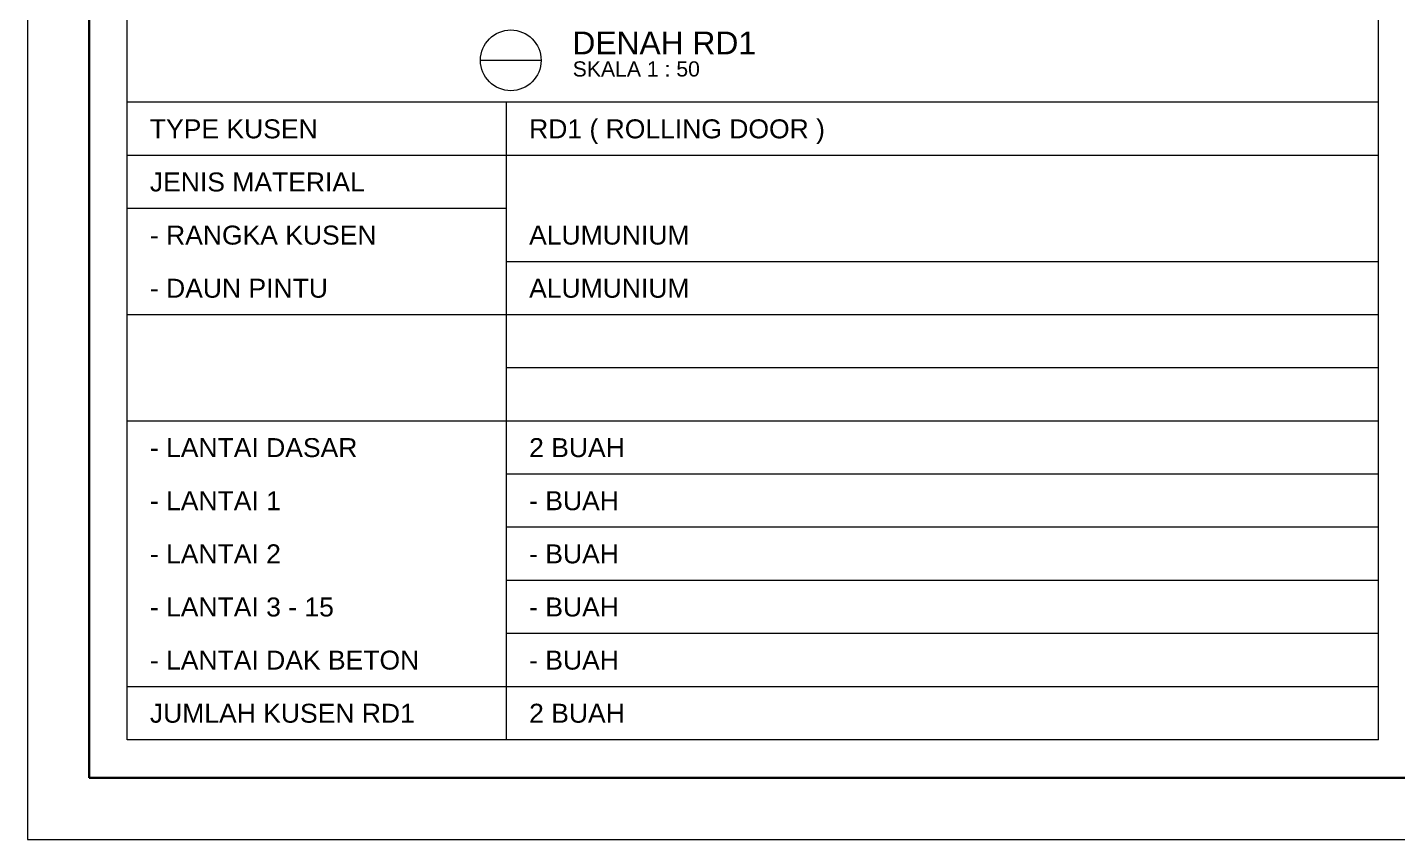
# Model space of a CAD drawing. Header units: millimetres. Extents: x -108 to 351, y -17 to 192.
# Drawn here: x 292.04 to 310.1, y 27.17 to 37.87 of the extents above; entities that cross this region are included whole.
import ezdxf
from ezdxf.enums import TextEntityAlignment as Align

# ---------------------------------------------------------------- set-up
doc = ezdxf.new("R2010")
doc.units = ezdxf.units.MM
for name, color, linetype, lineweight in [('KOP', 7, 'Continuous', 20), ('KOP GARIS', 1, 'Continuous', 30), ('lan', 7, 'Continuous', 15), ('NOT', 7, 'Continuous', 20)]:
    doc.layers.add(name, color=color, linetype=linetype, lineweight=lineweight)
doc.styles.get("Standard").update_dxf_attribs({"font": 'arial.ttf'})

# ---------------------------------------------------------------- blocks, each defined once
blk = doc.blocks.new('KOPA2-TPAK r')
at = {"layer": 'KOP'}
blk.add_lwpolyline([(0, 0), (59.4, 0), (59.4, 42.135), (0, 42.135)], close=True, dxfattribs=at)
at = {"layer": 'KOP GARIS'}
blk.add_lwpolyline([(0.815, 0.815), (58.585, 0.815), (58.585, 41.32), (0.815, 41.32)], close=True, dxfattribs=at)
at = {"layer": 'KOP'}
for p in [(51.864, 6.612), (51.864, 6.212), (51.864, 5.812)]:
    blk.add_attdef('JUDUL', p, '', height=0.25, dxfattribs=at)
for tag, p in [('SKALA', (51.816, 4.913)), ('SKALA', (51.816, 4.602)), ('SKALA', (51.816, 4.312)), ('AR-00', (57.749, 3.195))]:
    blk.add_attdef(tag, text='', height=0.172, dxfattribs=at).set_placement(p, align=Align.MIDDLE_CENTER)
blk = doc.blocks.new('Ndtpd')
blk.add_line((0.747, 0), (-0.747, 0))
blk.add_circle((0, 0), 0.747)
at = {"flags": 4}
for tag, height, p in [('NO', 0.5, (0, 0.148)), ('NOLBR', 0.3, (0, -0.398))]:
    blk.add_attdef(tag, text='', height=height, dxfattribs=at).set_placement(p, align=Align.CENTER)
for tag, p, height in [('NDTPD', (1.516, 0.148), 0.5), ('SKALA', (1.523, -0.398), 0.3)]:
    blk.add_attdef(tag, p, '', height=height, dxfattribs=at)

msp = doc.modelspace()

# ---------------------------------------------------------------- linework, layer by layer
at = {"layer": 'lan'}
for p, q in [((293.35435, 28.48506), (293.35435, 48.48506)), ((309.85435, 28.48506), (309.85435, 48.48506)), ((309.85435, 36.88506), (293.35435, 36.88506)), ((298.35435, 28.48506), (298.35435, 36.88506)), ((309.85435, 36.18506), (293.35435, 36.18506)), ((298.35435, 35.48506), (293.35435, 35.48506)), ((309.85435, 34.78506), (298.35435, 34.78506)), ((309.85435, 34.08506), (293.35435, 34.08506)), ((309.85435, 33.38506), (298.35435, 33.38506)), ((309.85435, 32.68506), (293.35435, 32.68506)), ((309.85435, 31.98506), (298.35435, 31.98506)), ((309.85435, 31.28506), (298.35435, 31.28506)), ((309.85435, 30.58506), (298.35435, 30.58506)), ((309.85435, 29.88506), (298.35435, 29.88506)), ((309.85435, 29.18506), (293.35435, 29.18506)), ((309.85435, 28.48506), (293.35435, 28.48506))]:
    msp.add_line(p, q, dxfattribs=at)

# ---------------------------------------------------------------- block references
at = {"layer": 'KOP'}
msp.add_blockref('KOPA2-TPAK r', (292.03958, 27.17029), dxfattribs=at)
at = {"layer": 'NOT'}
ref = msp.add_blockref('Ndtpd', (298.41282, 37.43786), dxfattribs=dict(at, xscale=0.5354752342704153, yscale=0.5354752342704153, zscale=0.5354752342704153))
ref.add_attrib('NDTPD', 'DENAH RD1', (299.22461, 37.51687), dxfattribs={"layer": '0', "height": 0.3, "flags": 4})
ref.add_attrib('SKALA', 'SKALA 1 : 50', (299.22848, 37.22454), dxfattribs={"layer": '0', "height": 0.2, "flags": 4})

# ---------------------------------------------------------------- texts
for s, p in [('RD1 ( ROLLING DOOR )', (298.65435, 36.41006)), ('TYPE KUSEN', (293.65435, 36.41006)), ('JENIS MATERIAL', (293.65435, 35.71006)), ('- RANGKA KUSEN', (293.65435, 35.01006)), ('ALUMUNIUM', (298.65435, 35.01006)), ('- DAUN PINTU', (293.65435, 34.31006)), ('ALUMUNIUM', (298.65435, 34.31006)), ('- LANTAI DASAR', (293.65435, 32.21006)), ('2 BUAH', (298.65435, 32.21006)), ('- LANTAI 1', (293.65435, 31.51006)), ('- BUAH', (298.65435, 31.51006)), ('- LANTAI 2', (293.65435, 30.81006)), ('- BUAH', (298.65435, 30.81006)), ('- LANTAI 3 - 15', (293.65435, 30.11006)), ('- BUAH', (298.65435, 30.11006)), ('- LANTAI DAK BETON', (293.65435, 29.41006)), ('- BUAH', (298.65435, 29.41006)), ('JUMLAH KUSEN RD1', (293.65435, 28.71006)), ('2 BUAH', (298.65435, 28.71006))]:
    msp.add_text(s, height=0.25, dxfattribs=at).set_placement(p)

doc.saveas('drawing.dxf')
